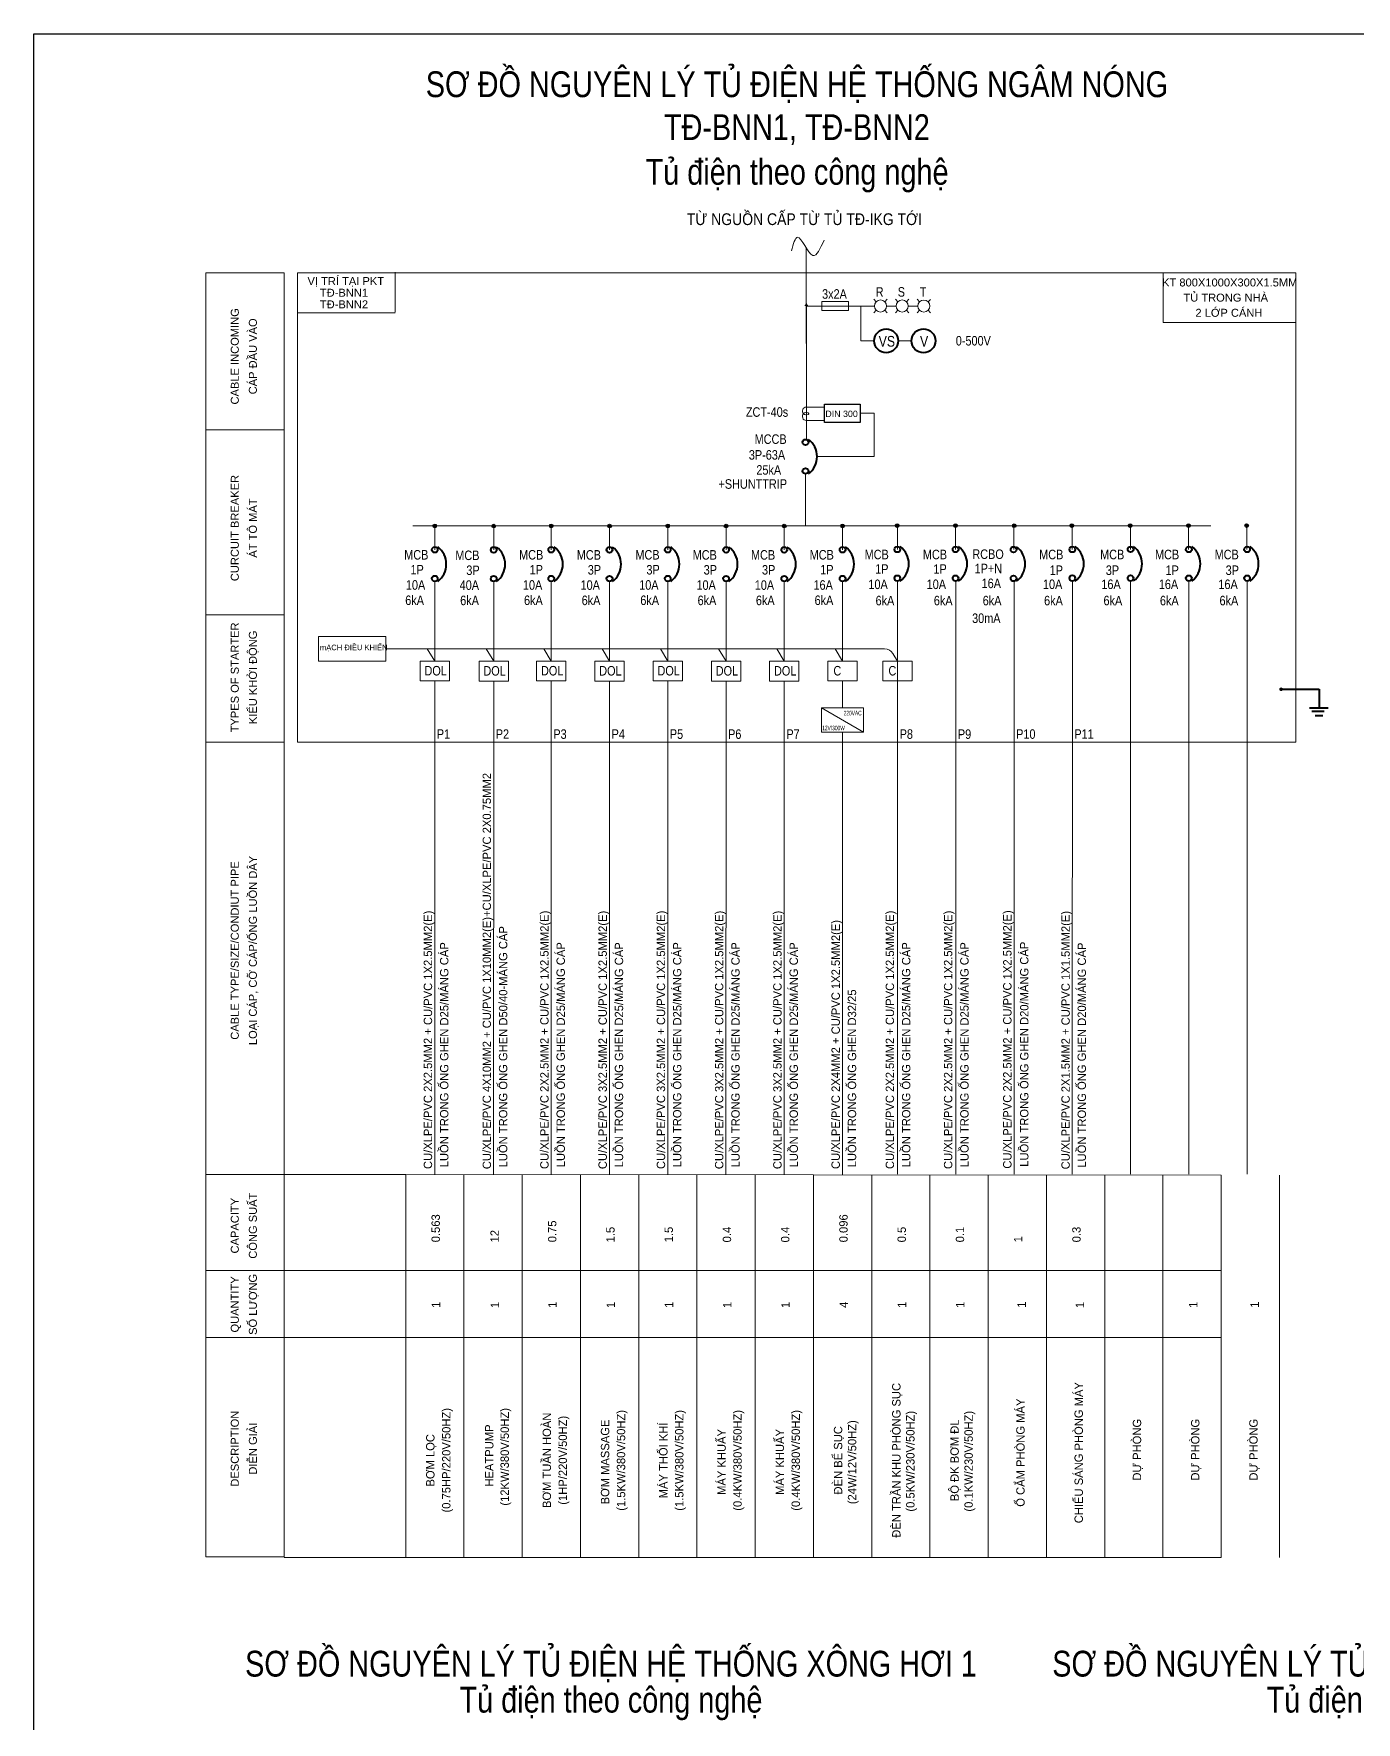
# Model space of a CAD drawing. Header units: millimetres. Extents: x -343543 to 400519, y -115663 to 104219.
# Drawn here: x -275507 to -260128, y 74372 to 94009 of the extents above; entities that cross this region are included whole.
import ezdxf
from ezdxf.enums import TextEntityAlignment as Align

# ---------------------------------------------------------------- set-up
doc = ezdxf.new("R2010")
doc.units = ezdxf.units.MM
doc.layers.get('0').update_dxf_attribs({"color": 231, "lineweight": 0})
doc.layers.get('DefPoints').update_dxf_attribs({"color": 191})
for name, color, linetype, lineweight in [('7NetCoBan', 7, 'Continuous', 0), ('D-DAY', 3, 'Continuous', 40), ('Sche', 1, 'Continuous', 0), ('tbd', 2, 'Continuous', 0), ('TU DIEN', 255, 'Continuous', 40), ('WT-SUCTION', 98, 'Continuous', 25)]:
    doc.layers.add(name, color=color, linetype=linetype, lineweight=lineweight)
doc.layers.add('A-Tuong', color=7, linetype='Continuous')
doc.layers.add('E-text', color=3, linetype='Continuous')
doc.styles.add('E-TEXT 1', font='arial.ttf', dxfattribs={"width": 0.8})
doc.styles.add('VN-ArialH', font='Vharial_0.ttf', dxfattribs={"width": 0.85})
doc.styles.add('VN-SIMPLI', font='Vharial_0.ttf', dxfattribs={"width": 0.75})
doc.styles.add('VNARIALH', font='Vharial_0.ttf', dxfattribs={"width": 0.95})
doc.styles.add('VNAVANTH', font='Vhavan_0.ttf')
doc.styles.add('WMF-VNI-Helve-Condense1', font='Vhelvcn_0.ttf')

# ---------------------------------------------------------------- blocks, each defined once
blk = doc.blocks.new('at')
for centre in [(31507, -92801), (31507, -93195)]:
    blk.add_circle(centre, 39.3)
blk.add_arc((31370, -92998), 295, 306.8699, 53.1301)
blk = doc.blocks.new('GND')
for p, q in [((146441, -24610), (146883, -24610)), ((146883, -24610), (146883, -24822)), ((146771, -24825), (146988, -24825)), ((146799, -24865), (146943, -24865)), ((146836, -24916), (146924, -24916))]:
    blk.add_line(p, q)
at = {"layer": 'Sche', "lineweight": 5, "ltscale": 5, "const_width": 20.9}
blk.add_lwpolyline([(146430, -24610, 1), (146451, -24610, 1)], format="xyb", close=True, dxfattribs=at)
blk = doc.blocks.new('noi')
at = {"layer": 'WT-SUCTION'}
h = blk.add_hatch(color=1, dxfattribs=at)
h.dxf.hatch_style = 1
h.paths.add_polyline_path([(540451, 1555544), (540430, 1555544), (540430, 1555523, 0.414214)])
h.paths.add_polyline_path([(540430, 1555544), (540409, 1555544, 0.414214), (540430, 1555523)])
h.paths.add_polyline_path([(540409, 1555544), (540430, 1555544), (540451, 1555544, 1)])
at = {"layer": 'WT-SUCTION', "color": 1}
blk.add_circle((540430, 1555544), 21.3, dxfattribs=at)
blk = doc.blocks.new('di16')
at = {"layer": 'tbd'}
blk.add_line((0, 555), (0, -555), dxfattribs=at)
for points in [[(275, 340), (0, 340, 1.251179), (86, -41, 0.140943), (116, -17, 0.162061), (121, 0, 0.162061)], [(275, -340), (0, -340, -1.251179), (86, 41, -0.140943), (116, 17, -0.162061), (121, 0, -0.162061)]]:
    blk.add_lwpolyline(points, format="xyb", dxfattribs=at)

msp = doc.modelspace()

# ---------------------------------------------------------------- linework, layer by layer
for p, q in [((-265591.1, 90842.7), (-265478.9, 90842.7)), ((-265338.5, 90842.7), (-265226.3, 90842.7))]:
    msp.add_line(p, q)
at = {"color": 41, "ltscale": 300}
for p, q in [((-271014.3, 86713.4), (-270672.9, 86713.4)), ((-271014.3, 86482), (-271014.3, 86713.4)), ((-270672.9, 86713.4), (-270672.9, 86482)), ((-270329.2, 86712.1), (-269987.8, 86712.1)), ((-270329.2, 86480.7), (-270329.2, 86712.1)), ((-269987.8, 86712.1), (-269987.8, 86480.7)), ((-269659.5, 86713.4), (-269318.1, 86713.4)), ((-269659.5, 86482), (-269659.5, 86713.4)), ((-269318.1, 86713.4), (-269318.1, 86482)), ((-269318.1, 86713.4), (-269318.1, 86482)), ((-268982.1, 86712.4), (-268640.7, 86712.4)), ((-268982.1, 86480.9), (-268982.1, 86712.4)), ((-268640.7, 86712.4), (-268640.7, 86480.9)), ((-268640.7, 86712.4), (-268640.7, 86480.9)), ((-268304.7, 86713.4), (-267963.3, 86713.4)), ((-268304.7, 86482), (-268304.7, 86713.4)), ((-267963.3, 86713.4), (-267963.3, 86482)), ((-267963.3, 86713.4), (-267963.3, 86482)), ((-267627.3, 86712.4), (-267285.9, 86712.4)), ((-267627.3, 86480.9), (-267627.3, 86712.4)), ((-267285.9, 86712.4), (-267285.9, 86480.9)), ((-267285.9, 86712.4), (-267285.9, 86480.9)), ((-266949.9, 86712.4), (-266608.5, 86712.4)), ((-266949.9, 86480.9), (-266949.9, 86712.4)), ((-266608.5, 86712.4), (-266608.5, 86480.9)), ((-266608.5, 86712.4), (-266608.5, 86480.9)), ((-266272.5, 86713.4), (-265931.1, 86713.4)), ((-266272.5, 86482), (-266272.5, 86713.4)), ((-265931.1, 86713.4), (-265931.1, 86482)), ((-265632.4, 86713.3), (-265291.1, 86713.3)), ((-265632.4, 86481.9), (-265632.4, 86713.3)), ((-265291.1, 86713.3), (-265291.1, 86481.9)), ((-270672.9, 86482), (-271014.3, 86482)), ((-269987.8, 86480.7), (-270329.2, 86480.7)), ((-269318.1, 86482), (-269659.5, 86482)), ((-268640.7, 86480.9), (-268982.1, 86480.9)), ((-267963.3, 86482), (-268304.7, 86482)), ((-267285.9, 86480.9), (-267627.3, 86480.9)), ((-266608.5, 86480.9), (-266949.9, 86480.9)), ((-265931.1, 86482), (-266272.5, 86482)), ((-265291.1, 86481.9), (-265632.4, 86481.9))]:
    msp.add_line(p, q, dxfattribs=at)
msp.add_lwpolyline([(-272197.2, 86997.9), (-271414, 86997.9), (-271414, 86713.5), (-272197.2, 86713.5)], close=True)
at = {"layer": '7NetCoBan'}
for p, q in [((-266459.6, 89667.8), (-266313.3, 89667.8)), ((-266459.6, 89511.6), (-266313.3, 89511.6))]:
    msp.add_line(p, q, dxfattribs=at)
at = {"layer": 'A-Tuong'}
msp.add_lwpolyline([(-266313.3, 89703.1), (-265898.4, 89703.1), (-265898.4, 89486.7), (-266313.3, 89486.7)], close=True, dxfattribs=at)
at = {"layer": 'DefPoints'}
msp.add_lwpolyline([(-275507.1, 94009.1), (-226107.1, 94009.1), (-226107.1, 54009.1), (-275507.1, 54009.1)], close=True, dxfattribs=at)
at = {"layer": 'Sche', "ltscale": 5}
for p, q in [((-266523.3, 91516.3), (-266522.8, 89290.5)), ((-266523, 90842.7), (-265731.5, 90842.7)), ((-265889, 90842.7), (-265889, 90437.9)), ((-265889, 90437.9), (-265733.3, 90437.9)), ((-265455.6, 90437.9), (-265300.2, 90437.9)), ((-266532.3, 88890.5), (-266532.3, 88285.2)), ((-270843.6, 88007.6), (-270843.6, 88285.2)), ((-270158.5, 88006.3), (-270158.5, 88283.9)), ((-269488.8, 88007.6), (-269488.8, 88285.2)), ((-268811.4, 88006.6), (-268811.4, 88284.1)), ((-268134, 88007.6), (-268134, 88285.2)), ((-267456.6, 88006.6), (-267456.6, 88284.1)), ((-266779.2, 88006.6), (-266779.2, 88284.1)), ((-266101.8, 88007.6), (-266101.8, 88285.2)), ((-265464.4, 88009.7), (-265464.4, 88287.2)), ((-264787, 88009.7), (-264787, 88287.2)), ((-264109.6, 88009.7), (-264109.6, 88287.2)), ((-263432.4, 88009.8), (-263432.4, 88287.3)), ((-262755, 88010.3), (-262755, 88287.9)), ((-262077.4, 88009.7), (-262077.4, 88287.2)), ((-261400, 88009.7), (-261400, 88287.2)), ((-270843.6, 86713.4), (-270843.6, 87639.8)), ((-270158.5, 86712.1), (-270158.5, 87638.5)), ((-269488.8, 86713.4), (-269488.8, 87639.8)), ((-268811.4, 86712.4), (-268811.4, 87638.7)), ((-268134, 86713.4), (-268134, 87639.8)), ((-267456.6, 86712.4), (-267456.6, 87638.7)), ((-266779.2, 86712.4), (-266779.2, 87638.7)), ((-266101.8, 86713.4), (-266101.8, 87639.8)), ((-265462.7, 80745.6), (-265461.6, 87643.9)), ((-264785.3, 80745.6), (-264784.2, 87643.9)), ((-264107.9, 80745.6), (-264106.8, 87643.9)), ((-263430.5, 80745.6), (-263429.6, 87644)), ((-262753.1, 80746.1), (-262752.2, 87644.5)), ((-262075.7, 80745.6), (-262074.6, 87643.9)), ((-261398.3, 80745.6), (-261397.2, 87643.9)), ((-265612.5, 86855.7), (-271414, 86855.7)), ((-270843.6, 86713.4), (-270930.5, 86855.7)), ((-270158.5, 86712.1), (-270245.5, 86854.4)), ((-269488.8, 86713.4), (-269575.7, 86855.7)), ((-268811.4, 86712.4), (-268898.3, 86854.6)), ((-268134, 86713.4), (-268220.9, 86855.7)), ((-267456.6, 86712.4), (-267543.5, 86854.6)), ((-266779.2, 86712.4), (-266866.2, 86854.6)), ((-266101.8, 86713.4), (-266188.8, 86855.7)), ((-265462.6, 86713.4), (-265516.6, 86802)), ((-270844.7, 80739.4), (-270843.6, 86482)), ((-270159.6, 80738.1), (-270158.5, 86480.7)), ((-269489.9, 80739.4), (-269488.8, 86482)), ((-268812.5, 80738.3), (-268811.4, 86480.9)), ((-268135.1, 80739.4), (-268134, 86482)), ((-267457.7, 80738.3), (-267456.6, 86480.9)), ((-266780.3, 80738.3), (-266779.2, 86480.9)), ((-266101.9, 86170.8), (-266101.8, 86482)), ((-266102.9, 80739.4), (-266102.9, 85886.1))]:
    msp.add_line(p, q, dxfattribs=at)
msp.add_lwpolyline([(-265898.4, 89594.9), (-265733.7, 89594.9), (-265733.7, 89091.2), (-266398.5, 89091.2)], dxfattribs=at)
msp.add_arc((-265612.5, 86743.4), 112.3, 31.43101, 90, dxfattribs=at)
at = {"layer": 'TU DIEN', "lineweight": 5}
for p, q in [((-266522.8, 90236.7), (-266523.3, 91516.3)), ((-266341.5, 90893.8), (-266034.5, 90893.8)), ((-266341.5, 90791.5), (-266341.5, 90893.8)), ((-266034.5, 90791.5), (-266341.5, 90791.5)), ((-266034.5, 90893.8), (-266034.5, 90791.5))]:
    msp.add_line(p, q, dxfattribs=at)
at = {"layer": 'TU DIEN', "color": 41, "lineweight": 5}
for p, q in [((-272439.6, 91229.8), (-260831.6, 91230.1)), ((-272439.1, 85770.1), (-272439.6, 91229.8)), ((-271304, 91236.9), (-271304, 90771.7)), ((-262373.6, 90652.4), (-262373.6, 91229.8)), ((-260831.5, 85770.1), (-260831.6, 91230)), ((-271304, 90764.5), (-272439.6, 90764.5)), ((-260831.6, 90652.4), (-262373.6, 90652.4)), ((-260831.4, 85770.1), (-272439.1, 85770.1)), ((-261698.7, 80733), (-271182.3, 80740.5)), ((-271182.3, 76295), (-271182.3, 80740.5)), ((-270504.9, 76295), (-270504.9, 80740.5)), ((-269827.5, 76295), (-269827.5, 80740.5)), ((-269150.1, 76295), (-269150.1, 80740.5)), ((-268472.7, 76295), (-268472.7, 80740.5)), ((-267795.3, 76295), (-267795.3, 80740.5)), ((-267117.9, 76295), (-267117.9, 80740.5)), ((-266440.5, 76288.6), (-266440.5, 80734)), ((-265763.1, 76288.5), (-265763.1, 80733.9)), ((-265085.7, 76288.5), (-265085.7, 80733.9)), ((-264408.3, 76288.5), (-264408.3, 80733.9)), ((-263730.9, 76288.5), (-263730.9, 80733.9)), ((-263053.5, 76288.5), (-263053.5, 80733.9)), ((-262376.1, 76288.5), (-262376.1, 80733.9)), ((-261698.7, 76288.5), (-261698.7, 80733.9)), ((-261021.3, 76288.5), (-261021.3, 80733.9)), ((-271182.3, 79623.7), (-261698.7, 79623.7)), ((-271182.3, 78845.1), (-261698.7, 78845.1)), ((-272595, 76288.6), (-261698.7, 76288.6))]:
    msp.add_line(p, q, dxfattribs=at)
at = {"layer": 'TU DIEN', "color": 1, "lineweight": 5}
for p, q in [((-265710.9, 90892.3), (-265739.3, 90920.6)), ((-265611.7, 90892.3), (-265583.3, 90920.6)), ((-265739.3, 90764.7), (-265710.9, 90793.1)), ((-265611.7, 90793.1), (-265583.3, 90764.7))]:
    msp.add_line(p, q, dxfattribs=at)
at = {"layer": 'TU DIEN', "color": 2, "lineweight": 5}
for p, q in [((-265458.3, 90892.3), (-265486.7, 90920.6)), ((-265359.1, 90892.3), (-265330.7, 90920.6)), ((-265486.7, 90764.7), (-265458.3, 90793.1)), ((-265359.1, 90793.1), (-265330.7, 90764.7))]:
    msp.add_line(p, q, dxfattribs=at)
at = {"layer": 'TU DIEN', "color": 5, "lineweight": 5}
for p, q in [((-265205.7, 90892.3), (-265234.1, 90920.6)), ((-265234.1, 90764.7), (-265205.7, 90793.1)), ((-265106.7, 90892.1), (-265078.4, 90920.4)), ((-265106.7, 90792.8), (-265078.4, 90764.5))]:
    msp.add_line(p, q, dxfattribs=at)
at = {"layer": 'TU DIEN', "color": 6, "lineweight": 5}
msp.add_line((-271098.2, 88285.2), (-261819.3, 88285.2), dxfattribs=at)
at = {"layer": 'TU DIEN', "color": 7, "lineweight": 5}
msp.add_line((-266344.9, 86170.8), (-265858.8, 85886.1), dxfattribs=at)
at = {"layer": 'TU DIEN', "color": 41, "lineweight": 5}
msp.add_lwpolyline([(-272595, 91229.8), (-273505.9, 91229.8), (-273505.9, 76295), (-272595, 76295)], close=True, dxfattribs=at)
at = {"layer": 'TU DIEN', "lineweight": 5, "ltscale": 5, "const_width": 20.9}
msp.add_lwpolyline([(-266512.5, 90842.7, 1), (-266533.4, 90842.7)], format="xyb", dxfattribs=at)
at = {"layer": 'TU DIEN', "color": 41, "lineweight": 5}
for points in [[(-272595, 89403.3), (-273505.9, 89403.3)], [(-272595, 87252.4), (-273505.9, 87252.4)], [(-272595, 85770.1), (-273505.9, 85770.1)], [(-271182.3, 80740.5), (-273505.9, 80740.5)], [(-271182.3, 79623.7), (-273505.9, 79623.7)], [(-271182.3, 78845.1), (-273505.9, 78845.1)]]:
    msp.add_lwpolyline(points, dxfattribs=at)
at = {"layer": 'TU DIEN', "color": 7, "lineweight": 5}
msp.add_lwpolyline([(-266344.9, 86170.8), (-265858.8, 86170.8), (-265858.8, 85886.1), (-266344.9, 85886.1)], close=True, dxfattribs=at)
at = {"layer": 'TU DIEN'}
for centre in [(-265594.5, 90437.9), (-265161.3, 90437.9)]:
    msp.add_circle(centre, 138.9, dxfattribs=at)
at = {"layer": 'TU DIEN', "color": 1, "lineweight": 5, "extrusion": (0, 0, -1)}
for major_axis, start_param, end_param in [((-49.6, 49.6), 4.712389, 6.2831853), ((-49.6, 49.6), 0, 1.5707963), ((-49.6, 49.6), 3.1415927, 4.712389), ((49.6, 49.6), 0, 1.5707963)]:
    msp.add_ellipse((-265661.3, 90842.7), major_axis=major_axis, ratio=1, start_param=start_param, end_param=end_param, dxfattribs=at)
at = {"layer": 'TU DIEN', "color": 2, "lineweight": 5, "extrusion": (0, 0, -1)}
for major_axis, start_param, end_param in [((-49.6, 49.6), 4.712389, 6.2831853), ((-49.6, 49.6), 0, 1.5707963), ((-49.6, 49.6), 3.1415927, 4.712389), ((49.6, 49.6), 0, 1.5707963)]:
    msp.add_ellipse((-265408.7, 90842.7), major_axis=major_axis, ratio=1, start_param=start_param, end_param=end_param, dxfattribs=at)
at = {"layer": 'TU DIEN', "color": 5, "lineweight": 5, "extrusion": (0, 0, -1)}
for centre, major_axis, start_param, end_param in [((-265156.1, 90842.7), (-49.6, 49.6), 4.712389, 6.2831853), ((-265156.3, 90842.5), (-49.6, 49.6), 0, 1.5707963), ((-265156.3, 90842.5), (-49.6, 49.6), 3.1415927, 4.712389), ((-265156.3, 90842.5), (49.6, 49.6), 0, 1.5707963)]:
    msp.add_ellipse(centre, major_axis=major_axis, ratio=1, start_param=start_param, end_param=end_param, dxfattribs=at)
at = {"layer": 'TU DIEN', "linetype": 'ByBlock', "lineweight": 5}
msp.add_spline([(-266696, 91483.5), (-266624.2, 91643.2), (-266448.2, 91432.2), (-266317.5, 91608)], degree=3, dxfattribs=at)

# ---------------------------------------------------------------- block references
at = {"color": 7, "true_color": 0xffffff, "xscale": 0.2298829786945135, "yscale": 0.2298829786945135, "zscale": 0.2298829786945135}
msp.add_blockref('di16', (-266522.9, 89589.7), dxfattribs=at)
at = {"layer": 'TU DIEN', "xscale": 0.8500000000003636, "yscale": 0.8500000000003636, "zscale": 0.8500000000003636}
for p in [(-293313.4, 168139.6), (-297624.8, 166888.8), (-296939.7, 166887.5), (-296270, 166888.8), (-295592.6, 166887.7), (-294915.2, 166888.8), (-294237.8, 166887.7), (-293560.4, 166887.7), (-292883, 166888.8), (-292245.6, 166892.9), (-291568.2, 166892.9), (-290893.4, 166890.8), (-290210.8, 166893), (-289533.4, 166893.6), (-288855.8, 166892.9), (-288178.4, 166892.9)]:
    msp.add_blockref('at', p, dxfattribs=at)
at = {"layer": 'TU DIEN'}
msp.add_blockref('GND', (-407442.7, 110995.3), dxfattribs=at)
at = {"layer": 'WT-SUCTION', "color": 4}
for p in [(-811273.8, -1467258.9), (-810588.7, -1467260.2), (-809919, -1467258.9), (-809241.6, -1467260), (-808564.2, -1467258.9), (-807886.8, -1467260), (-807209.4, -1467260), (-806532, -1467258.9), (-805897.1, -1467254.8), (-805219.7, -1467254.8), (-804535.5, -1467256.9), (-803865.1, -1467254.7), (-803187.7, -1467254.2), (-802510.1, -1467254.8), (-801832.7, -1467254.8)]:
    msp.add_blockref('noi', p, dxfattribs=at)

# ---------------------------------------------------------------- texts
at = {"layer": 'D-DAY', "style": 'E-TEXT 1', "width": 0.8}
for s, p in [('SƠ ĐỒ NGUYÊN LÝ TỦ ĐIỆN HỆ THỐNG NGÂM NÓNG', (-266632.6, 93272.1)), ('TĐ-BNN1, TĐ-BNN2', (-266632.6, 92773)), ('Tủ điện theo công nghệ', (-266630.7, 92253.5)), ('SƠ ĐỒ NGUYÊN LÝ TỦ ĐIỆN HỆ THỐNG XÔNG HƠI 1', (-268794.6, 74902.8)), ('SƠ ĐỒ NGUYÊN LÝ TỦ ĐIỆN HỆ THỐNG XÔNG HƠI 2', (-259408.5, 74903.1)), ('Tủ điện theo công nghệ', (-268794.6, 74484)), ('Tủ điện theo công nghệ', (-259408.5, 74484.4))]:
    msp.add_text(s, height=300, dxfattribs=at).set_placement(p, align=Align.CENTER)
at = {"layer": 'E-text', "lineweight": 5}
for s, height, rotation, style, p in [('VÞ TRÝ T¹I PKT', 92.534, 0.00001, 'VNARIALH', (-271878.8, 91086.8)), ('t®-BNN1', 92.53, 0.00001, 'VNARIALH', (-271899.6, 90951.1)), ('3x2A', 110.44, 0.00001, 'WMF-VNI-Helve-Condense1', (-266196, 90927.6)), ('cable incoming', 92.534, 90.00001, 'VNARIALH', (-273123.2, 90257.5)), ('t®-BNN2', 92.53, 0.00001, 'VNARIALH', (-271899.6, 90816)), ('c¸p ®Çu vµo', 92.534, 90.00001, 'VNARIALH', (-272913.1, 90257.5)), ('VS', 124.24, 0.00001, 'WMF-VNI-Helve-Condense1', (-265586.5, 90370.2)), ('V', 124.2, 0.00001, 'WMF-VNI-Helve-Condense1', (-265153.3, 90370.2)), ('0-500V', 110.44, 0.00001, 'WMF-VNI-Helve-Condense1', (-264581.2, 90383.8)), ('ZCT-40s', 110.44, 0.00001, 'WMF-VNI-Helve-Condense1', (-266980.3, 89554.7)), ('curcuit breaker', 92.534, 90.00001, 'VNARIALH', (-273123.2, 88260.7)), ('¸t t« m¸t', 92.53, 90.00001, 'VNARIALH', (-272913.1, 88260.7)), ('types of starter', 92.534, 90.00001, 'VNARIALH', (-273123.2, 86523.5)), ('kiÓu khëi ®éng', 92.534, 90.00001, 'VNARIALH', (-272913.1, 86523.5)), ('lo¹i c¸p, cì c¸p/èng luån d©y', 92.534, 90.00001, 'VNARIALH', (-272913.1, 83347.6)), ('cable type/size/condiut pipe', 92.534, 90.00001, 'VNARIALH', (-273123.2, 83347.6)), ('c«ng suÊt', 92.53, 90.00001, 'VNARIALH', (-272913.1, 80146.8)), ('capacity', 92.53, 90.00001, 'VNARIALH', (-273123.2, 80146.8)), ('quantity', 92.53, 90.00001, 'VNARIALH', (-273123.2, 79231.2)), ('sè l\xadîng', 92.53, 90.00001, 'VNARIALH', (-272913.1, 79231.2)), ('description', 92.534, 90.00001, 'VNARIALH', (-273123.2, 77553.3)), ('diÔn gi¶i', 92.53, 90.00001, 'VNARIALH', (-272913.1, 77553.3))]:
    msp.add_text(s, height=height, rotation=rotation, dxfattribs=dict(at, style=style)).set_placement(p, align=Align.CENTER)
at = {"layer": 'E-text', "lineweight": 5, "style": 'WMF-VNI-Helve-Condense1'}
for s, rotation, p in [('MCCB', 0.00001, (-267124.5, 89239.5)), ('3P-63A', 0.00001, (-267191.8, 89056.2)), ('25kA', 0.00001, (-267104.3, 88881.3)), ('+SHUNTTRIP', 0.00001, (-267544.8, 88717.5)), ('MCB', 0.00001, (-271199.1, 87894.3)), ('MCB', 359.99999, (-270605.3, 87888.3)), ('MCB', 359.99999, (-269863.2, 87894.3)), ('MCB', 359.99999, (-269192.7, 87893.2)), ('MCB', 359.99999, (-268510.9, 87894.3)), ('MCB', 359.99999, (-267844.8, 87893.2)), ('MCB', 359.99999, (-267166.8, 87893.2)), ('MCB', 359.99999, (-266484.2, 87894.3)), ('MCB', 359.99999, (-265845.3, 87897.6)), ('MCB', 359.99999, (-265167.9, 87897.6)), ('RCBO', 359.99999, (-264592.4, 87901.6)), ('MCB', 359.99999, (-263815.5, 87897.7)), ('MCB', 0.00001, (-263106.9, 87897.7)), ('MCB', 359.99999, (-262468.4, 87897.6)), ('MCB', 359.99999, (-261775.2, 87897.6)), ('1P', 0.00001, (-271126.6, 87720.5)), ('3P', 359.99999, (-270477.2, 87714.5)), ('1P', 359.99999, (-269740.6, 87720.5)), ('3P', 359.99999, (-269064.6, 87719.5)), ('3P', 359.99999, (-268382.7, 87720.5)), ('3P', 359.99999, (-267716.7, 87719.5)), ('3P', 359.99999, (-267038.7, 87719.5)), ('1P', 359.99999, (-266361.7, 87720.5)), ('1P', 359.99999, (-265722.8, 87729)), ('1P', 359.99999, (-265045.4, 87729)), ('1P+N', 359.99999, (-264566.2, 87734.8)), ('1P', 359.99999, (-263693, 87715)), ('3P', 0.00001, (-263040.6, 87715.1)), ('1P', 359.99999, (-262345.9, 87714.9)), ('3P', 359.99999, (-261647.1, 87714.9)), ('10A', 0.00001, (-271179.9, 87543.2)), ('40A', 359.99999, (-270554.4, 87541.9)), ('10A', 359.99999, (-269819, 87543.2)), ('10A', 359.99999, (-269148.5, 87542.1)), ('10A', 359.99999, (-268466.7, 87543.2)), ('10A', 359.99999, (-267800.6, 87542.1)), ('10A', 359.99999, (-267122.7, 87542.1)), ('16A', 359.99999, (-266440, 87543.2)), ('10A', 359.99999, (-265801.2, 87551.1)), ('10A', 359.99999, (-265123.8, 87551.1)), ('16A', 359.99999, (-264484.9, 87562.2)), ('10A', 359.99999, (-263771.3, 87551.2)), ('16A', 0.00001, (-263092.2, 87551.3)), ('16A', 359.99999, (-262424.2, 87551.1)), ('16A', 359.99999, (-261731, 87551.1)), ('6kA', 0.00001, (-271187.3, 87365.3)), ('6kA', 359.99999, (-270548.2, 87364)), ('6kA', 359.99999, (-269806, 87365.3)), ('6kA', 359.99999, (-269135.6, 87364.2)), ('6kA', 359.99999, (-268453.7, 87365.3)), ('6kA', 359.99999, (-267787.6, 87364.2)), ('6kA', 359.99999, (-267109.7, 87364.2)), ('6kA', 359.99999, (-266427, 87365.3)), ('  6kA', 359.99999, (-265788.2, 87361.5)), ('  6kA', 359.99999, (-265110.8, 87361.5)), ('6kA', 359.99999, (-264472, 87361.6)), ('6kA', 359.99999, (-263758.4, 87361.6)), ('6kA', 0.00001, (-263067.4, 87361.7)), ('6kA', 359.99999, (-262411.3, 87361.5)), ('6kA', 359.99999, (-261718.1, 87361.5)), ('30mA', 359.99999, (-264595.4, 87156.6))]:
    msp.add_text(s, height=110.44, rotation=rotation, dxfattribs=at).set_placement(p)
at = {"layer": 'E-text', "lineweight": 0, "ltscale": 300, "style": 'WMF-VNI-Helve-Condense1'}
for s, p in [('DOL', (-270963.6, 86546.2)), ('DOL', (-270278.5, 86544.9)), ('DOL', (-269608.8, 86546.2)), ('DOL', (-268931.4, 86545.1)), ('DOL', (-268254, 86546.2)), ('DOL', (-267576.6, 86545.1)), ('DOL', (-266899.2, 86545.1)), (' C', (-266243.3, 86546.2)), (' C', (-265603.3, 86546.1)), ('P1', (-270820, 85809.6)), ('P2', (-270134.9, 85809.4)), ('P3', (-269465.2, 85809.3)), ('P4', (-268787.8, 85809.2)), ('P5', (-268110.4, 85809.1)), ('P6', (-267433, 85808.9)), ('P7', (-266755.6, 85808.8)), ('P8', (-265438.2, 85809.5)), ('P9', (-264760.7, 85808.6)), ('P10', (-264083.4, 85809.6)), ('P11', (-263406.2, 85809.5))]:
    msp.add_text(s, height=110.44, dxfattribs=at).set_placement(p)
at = {"layer": 'E-text', "linetype": 'Continuous', "lineweight": 5, "ltscale": 50, "style": 'VNAVANTH'}
for s, height, p in [('CU/XLPE/PVC 4X10MM2 + cu/pvc 1x10mm2(e)+cu/xlpe/pvc 2x0.75mm2', 97.328, (-270189.9, 80804.2)), ('CU/XLPE/PVC 2X2.5MM2 + cu/pvc 1x2.5mm2(e)', 97.328, (-270875, 80805.5)), ('CU/XLPE/PVC 2X2.5MM2 + cu/pvc 1x2.5mm2(e)', 97.328, (-269520.2, 80805.5)), ('CU/XLPE/PVC 3X2.5MM2 + cu/pvc 1x2.5mm2(e)', 97.328, (-268842.8, 80804.5)), ('CU/XLPE/PVC 3X2.5MM2 + cu/pvc 1x2.5mm2(e)', 97.328, (-268165.4, 80805.5)), ('CU/XLPE/PVC 3X2.5MM2 + cu/pvc 1x2.5mm2(e)', 97.328, (-267488, 80804.5)), ('CU/XLPE/PVC 3X2.5MM2 + cu/pvc 1x2.5mm2(e)', 97.328, (-266810.6, 80804.5)), ('CU/XLPE/PVC 2X4MM2 + cu/pvc 1x2.5mm2(e)', 97.328, (-266133.2, 80805.5)), ('CU/XLPE/PVC 2X2.5MM2 + cu/pvc 1x2.5mm2(e)', 97.328, (-265503, 80805.5)), ('CU/XLPE/PVC 2X2.5MM2 + cu/pvc 1x2.5mm2(e)', 97.328, (-264825.6, 80805.5)), ('CU/XLPE/PVC 2X2.5MM2 + cu/pvc 1x2.5mm2(e)', 97.328, (-264137.2, 80809.6)), ('CU/XLPE/PVC 2X1.5MM2 + cu/pvc 1x1.5mm2(e)', 97.328, (-263459.8, 80802)), ('LUåN TRONG èNG ghen D50/40-M¸NG C¸P', 97.328, (-270000.4, 80824.9)), ('LUåN TRONG èNG ghen D25/M¸NG C¸P', 97.328, (-270685.5, 80826.2)), ('LUåN TRONG èNG ghen D25/M¸NG C¸P', 97.328, (-269330.7, 80826.2)), ('LUåN TRONG èNG ghen D25/M¸NG C¸P', 97.328, (-268653.3, 80825.1)), ('LUåN TRONG èNG ghen D25/M¸NG C¸P', 97.328, (-267975.9, 80826.2)), ('LUåN TRONG èNG ghen D25/M¸NG C¸P', 97.328, (-267298.5, 80825.1)), ('LUåN TRONG èNG ghen D25/M¸NG C¸P', 97.328, (-266621.1, 80825.1)), ('LUåN TRONG èNG ghen D25/M¸NG C¸P', 97.328, (-265313.5, 80826.1)), ('LUåN TRONG èNG ghen D25/M¸NG C¸P', 97.328, (-264636.1, 80826.1)), ('LUåN TRONG èNG ghen D20/M¸NG C¸P', 97.328, (-263940.5, 80832.2)), ('LUåN TRONG èNG ghen D20/M¸NG C¸P', 97.328, (-263271.3, 80821.9)), ('LUåN TRONG èNG ghen D32/25', 97.328, (-265943.7, 80826.2)), ('0.563', 97.33, (-270784.7, 79953.8)), ('0.75', 97.33, (-269429.9, 79953.8)), ('1.5', 97.33, (-268752.5, 79952.6)), ('1.5', 97.33, (-268075.1, 79953.6)), ('0.4', 97.33, (-267397.7, 79952.6)), ('0.4', 97.33, (-266720.3, 79952.6)), ('0.096', 97.33, (-266042.9, 79953.6)), ('0.5', 97.33, (-265365.5, 79953.5)), ('0.1', 97.33, (-264688.1, 79953.5)), ('0.3', 97.33, (-263333.3, 79953.5)), ('12', 97.33, (-270099.6, 79952.3)), ('1', 97.3, (-264010.7, 79953.5)), ('1', 97.3, (-270781, 79190.5)), ('1', 97.3, (-270095.9, 79189.2)), ('1', 97.3, (-269426.2, 79190.5)), ('1', 97.3, (-268748.8, 79189.4)), ('1', 97.3, (-268071.4, 79190.5)), ('1', 97.3, (-267394, 79189.4)), ('1', 97.3, (-266716.6, 79189.4)), ('4', 97.3, (-266039.2, 79190.5)), ('1', 97.3, (-265361.8, 79190.4)), ('1', 97.3, (-264684.4, 79190.4)), ('1', 97.3, (-263970.4, 79191.4)), ('1', 97.3, (-263293, 79188.4)), ('1', 97.3, (-261974.8, 79190.4)), ('1', 97.3, (-261260.8, 79191.4))]:
    msp.add_text(s, height=height, rotation=90, dxfattribs=at).set_placement(p)
for s, height, p in [('§ÌN TRÇN KHU PHßNG SôC', 97.328, (-265427.9, 77417.8)), ('CHIÕU S¸NG PHßNG M¸Y', 97.328, (-263306.9, 77507)), ('(0.75hp/220V/50HZ)', 97.328, (-270661.6, 77418.6)), ('(12kw/380V/50HZ)', 97.328, (-269982.1, 77458.5)), ('b¬m tuÇn hoµn', 97.328, (-269492.3, 77417.9)), ('(1.5kw/380V/50HZ)', 97.328, (-268629.4, 77417.5)), ('(1.5kw/380V/50HZ)', 97.328, (-267952, 77417.5)), ('(0.4kw/380V/50HZ)', 97.328, (-267274.6, 77417.5)), ('(0.4kw/380V/50HZ)', 97.328, (-266597.2, 77417.5)), ('(0.5kw/230V/50HZ)', 97.328, (-265264.9, 77407.2)), ('(0.1kw/230V/50HZ)', 97.328, (-264587.5, 77407.2)), ('æ C¾M PHßNG M¸Y', 97.328, (-263984.3, 77507)), ('heatpump', 97.33, (-270162, 77473.6)), ('(1hp/220V/50HZ)', 97.328, (-269306.8, 77418.6)), ('b¬m massage ', 97.328, (-268814.9, 77416.8)), ('m¸y thæi khÝ', 97.328, (-268137.5, 77416.8)), ('m¸y khuÊy ', 97.33, (-267460.1, 77416.8)), ('m¸y khuÊy ', 97.33, (-266782.7, 77416.8)), ('®Ìn bÓ sôc', 97.33, (-266105.3, 77417.9)), ('(24w/12V/50HZ)', 97.328, (-265942.3, 77396.1)), ('bé ®k b¬m ®l', 97.328, (-264750.5, 77417.8)), ('Dù PHßNG', 97.33, (-262629.5, 77541.1)), ('Dù PHßNG', 97.33, (-261952.1, 77541.1)), ('Dù PHßNG', 97.33, (-261274.7, 77541.1)), ('b¬m läc', 97.33, (-270847.1, 77417.9))]:
    msp.add_text(s, height=height, rotation=90, dxfattribs=at).set_placement(p, align=Align.CENTER)
at = {"layer": 'TU DIEN', "lineweight": 5, "style": 'VN-ArialH', "width": 0.85}
msp.add_text('Tõ NGUåN CÊp tõ tñ T§-IKG tíi', height=136.688, rotation=0.00001, dxfattribs=at).set_placement((-266545.7, 91784.3), align=Align.CENTER)
at = {"layer": 'TU DIEN', "lineweight": 5, "style": 'VNARIALH'}
for s, height, p in [('KT 800x1000x300X1.5MM', 92.534, (-261599.4, 91070.4)), (' Tñ trong nhµ  ', 92.534, (-261628, 90894.1)), ('2 líp c¸nh', 92.53, (-261609, 90717.8))]:
    msp.add_text(s, height=height, rotation=0.00001, dxfattribs=at).set_placement(p, align=Align.CENTER)
at = {"layer": 'TU DIEN', "color": 1, "lineweight": 5, "style": 'WMF-VNI-Helve-Condense1'}
msp.add_text('R', height=110.4, rotation=0.00001, dxfattribs=at).set_placement((-265670.6, 90951.4), align=Align.CENTER)
at = {"layer": 'TU DIEN', "color": 2, "lineweight": 5, "style": 'WMF-VNI-Helve-Condense1'}
msp.add_text('S', height=110.4, rotation=0.00001, dxfattribs=at).set_placement((-265418, 90951.4), align=Align.CENTER)
at = {"layer": 'TU DIEN', "color": 5, "lineweight": 5, "style": 'WMF-VNI-Helve-Condense1'}
msp.add_text('T', height=110.4, rotation=0.00001, dxfattribs=at).set_placement((-265165.7, 90951.2), align=Align.CENTER)
at = {"layer": 'TU DIEN', "lineweight": 5, "ltscale": 300, "style": 'VN-SIMPLI', "width": 0.6}
for s, p in [('220vac', (-266089.2, 86081.4)), ('12v/300w', (-266338.7, 85908.3))]:
    msp.add_text(s, height=53.77, rotation=0.00001, dxfattribs=at).set_placement(p)
at = {"layer": 'TU DIEN', "color": 7, "lineweight": 5, "insert": (-266113.3, 89588.7), "char_height": 73.626, "attachment_point": 5, "style": 'WMF-VNI-Helve-Condense1'}
msp.add_mtext_dynamic_manual_height_columns('{\\fArial|b0|i0|c0|p34;DIN 300}', width=1302.032, gutter_width=200, heights=[0], dxfattribs=at)
at = {"layer": 'TU DIEN', "color": 2, "linetype": 'ByBlock', "lineweight": 5, "insert": (-272179, 86903.8), "char_height": 63.685, "width": 803.343, "attachment_point": 1, "style": 'VNARIALH'}
msp.add_mtext('m{\\fArial|b0|i0|c0|p34;ẠCH ĐIỀU KHIỂN}', dxfattribs=at)

doc.saveas('drawing.dxf')
